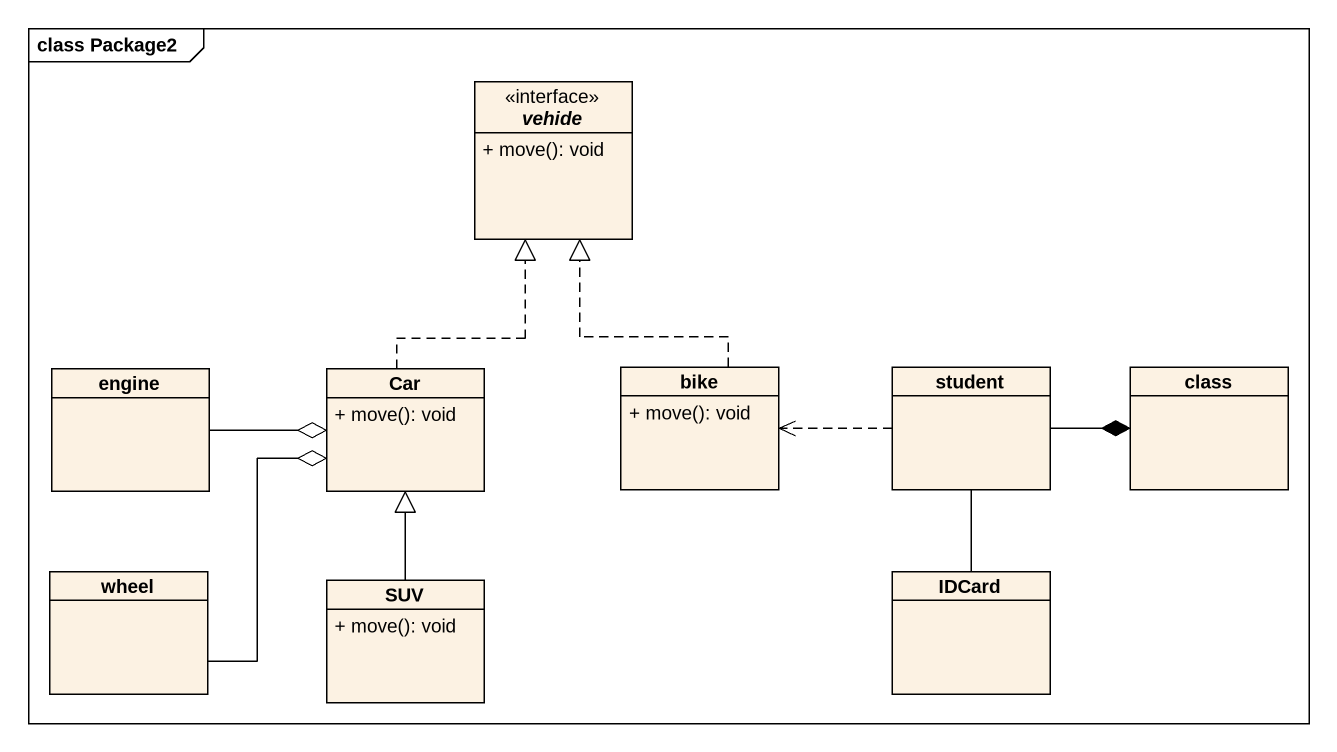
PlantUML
@startuml
mainframe class Package2
hide circle
hide empty members
skinparam classAttributeIconSize 0
interface vehide {
  + move(): void
}
class engine
class Car {
  + move(): void
}
class bike {
  + move(): void
}
class student
class "class" as class_
class wheel
class SUV {
  + move(): void
}
class IDCard
engine -right-o Car
Car .up.|> vehide
bike .up.|> vehide
student .left.> bike
student -right-* class_
wheel -up-o Car
SUV -up-|> Car
IDCard -up- student
@enduml
